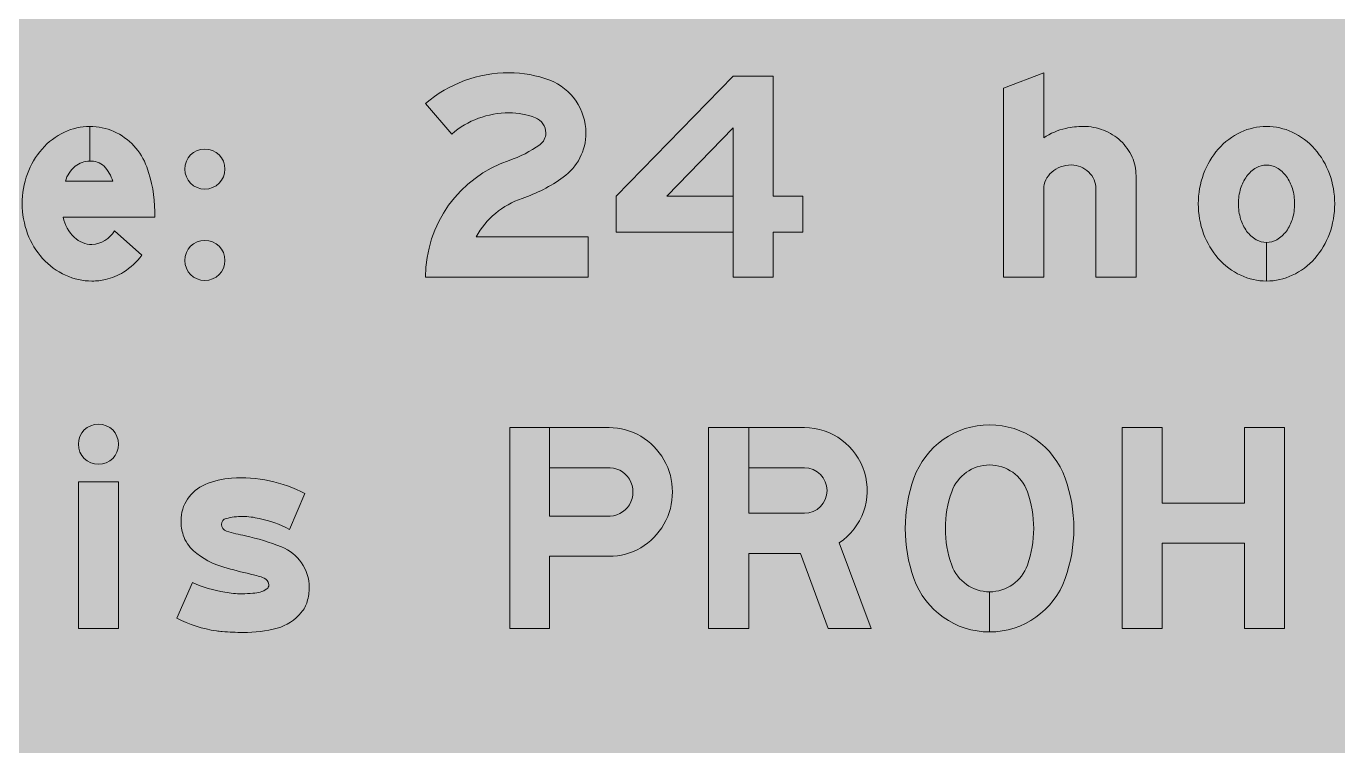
# Model space of a CAD drawing. Header units: millimetres. Extents: x 4906 to 5011, y 3241 to 3334.
# Drawn here: x 4972.64 to 4992.25, y 3279.1 to 3289.85 of the extents above; entities that cross this region are included whole.
import ezdxf

# ---------------------------------------------------------------- set-up
doc = ezdxf.new("R2010")
doc.units = ezdxf.units.MM
doc.layers.add('DIM', color=1, linetype='Continuous')
doc.layers.add('GSCOLORFILL', color=7, linetype='Continuous', lineweight=0)

# ---------------------------------------------------------------- blocks, each defined once
blk = doc.blocks.new('*U322')
at = {"layer": 'GSCOLORFILL', "true_color": 0xf5f5f5, "transparency": 33554687}
blk.add_hatch(color=7, dxfattribs=at).paths.add_polyline_path([(-950.00000000001, -874.9999999999995), (950.0000000000091, -874.9999999999995, 0.414213562373095), (1050.000000000009, -774.9999999999995), (1050.000000000009, 775, 0.414213562373095), (950.0000000000091, 875), (-950.00000000001, 875, 0.414213562373095), (-1050.00000000001, 775), (-1050.00000000001, -775, 0.414213562373095)])
blk = doc.blocks.new('*U88')
at = {"layer": 'GSCOLORFILL', "linetype": 'Continuous'}
h = blk.add_hatch(color=0, dxfattribs=at)
edge = h.paths.add_edge_path()
edge.add_arc((69.51094197863642, 58.93000642673971), 62.9300064267397, 245.3524198280531, 269.9999999999999, ccw=False)
edge.add_arc((72.63933568098416, 65.74804630435064), 70.43150727187609, 222.073813879283, 245.3524198280533, ccw=False)
edge.add_arc((77.51231266798086, 70.14707514339402), 76.99636518675396, 200.5021246928769, 222.0738138792829, ccw=False)
edge.add_arc((85.14194428798147, 73.00000000000018), 85.14194428798149, 180.0000037301732, 200.5021246928769, ccw=False)
edge.add_arc((87.76867725509986, 72.99998880735697), 87.76867725509987, 160.0694722126277, 179.9999963119301, ccw=False)
edge.add_arc((77.81888288118054, 76.60776129168887), 77.18499026133541, 138.8014776948188, 160.0694722126275, ccw=False)
edge.add_arc((71.47230434682477, 82.1634816811312), 68.75023548491123, 115.32243421330139, 138.8014776948188, ccw=False)
edge.add_arc((67.40488682021514, 90.7594570579587), 59.24052055675507, 90.00000000000011, 115.3224342133012, ccw=False)
edge.add_line((67.4048868202151, 149.9999776147138), (67.40488682021504, 115.5))
edge.add_arc((67.40488682021505, 92.3147617089057), 23.18523829109428, 90.00000000000004, 129.2085956193348)
edge.add_arc((73.06702104089976, 86.30983722453084), 31.42300914462551, 130.2868481129732, 163.077719365007)
edge.add_line((43.00461354202127, 95.45626598523268), (90.38549341939148, 95.45626598523268))
edge.add_arc((52.74761479171672, 83.17935105482259), 39.58955099265591, 18.06555415785629, 43.33061273274367)
edge.add_arc((70.63420727500568, 100.0528755045983), 14.99999999999996, 43.3306127327434, 74.23414554342109)
edge.add_arc((67.40488682021513, 88.6146850335641), 26.88531496643589, 74.23414554342149, 89.97868881919163)
edge.add_line((67.41488682021509, 115.4999981402486), (67.41488682021509, 149.9999767706969))
edge.add_arc((67.40488682021511, 90.75945705795863), 59.24052055675513, 66.24132462757171, 89.99032827881211, ccw=False)
edge.add_arc((65.90311263088859, 88.40713072376718), 61.99999999999999, 19.990107920803098, 65.8469214734098, ccw=False)
edge.add_arc((2.000000000000043, 65.16079346208295), 130, 0, 19.990107920803098, ccw=False)
edge.add_line((132, 65.16079346208295), (132, 59.45626598523268))
edge.add_line((132, 59.45626598523268), (40.72380685113512, 59.45626598523268))
edge.add_arc((79.1502063285293, 67.93769328603152), 39.35127425960962, 192.446693405701, 226.289291064396)
edge.add_arc((69.85773911993658, 58.38709549362954), 26.02674593399157, 226.5475580031422, 269.2365315043568)
edge.add_arc((67.56222244513611, 60.99956596297852), 28.70313368140413, 273.8929323668316, 328.2837947233499)
edge.add_line((91.97890056262634, 45.90997641125676), (119.3616618950978, 21.66751851973623))
edge.add_arc((60.72839463861946, 67.6041252104245), 74.48511168968331, 302.59103158947534, 321.9228496470552, ccw=False)
edge.add_arc((71.2238339754233, 51.18720312719249), 54.99999999999982, 282.4742802128862, 302.59103158947516, ccw=False)
edge.add_arc((69.51094197863644, 58.93000642673961), 62.9300064267396, 269.9999999999999, 282.47428021288624, ccw=False)
at = {"layer": 'GSCOLORFILL', "color": 0}
blk.add_lwpolyline([(69.51094197863631, -3.999999999999993, -0.1079619072312502), (43.2668823086612, 1.733546388479652, -0.1019228298705658), (20.35928353887792, 18.55277784863587, -0.09440319960942407), (5.392958702656699, 43.17970531249913, -0.08969677617579692), (1.70530256582424e-13, 72.99999445693578, -0.08718320545468168), (5.256761353426839, 102.9186191460794, -0.09306643867387995), (19.74243426452929, 127.4472030443272, -0.1028065678962481), (42.06701566231183, 144.3078609652724, -0.1109417910759313), (67.4048868202151, 149.9999776147138), (67.40488682021504, 115.5, 0.1727686174700961), (52.74844151225409, 110.2798357568904, 0.1440615427713923), (43.00461354202127, 95.45626598523268), (90.38549341939148, 95.45626598523268, 0.1106883683500328), (81.54530066298446, 110.3459819880077, 0.1356653380362669), (74.70980871751306, 114.4885768343512, 0.06880680822069957), (67.41488682021509, 115.4999981402486), (67.41488682021509, 149.9999767706969, -0.1039970857664943), (91.27202029761679, 144.9793723604305, -0.2028017523414576), (124.1677153237576, 109.6023205800086, -0.0874451709761443), (132, 65.16079346208295), (132, 59.45626598523268), (40.72380685113512, 59.45626598523268, 0.1487489359934952), (51.95778614312979, 39.49309678132271, 0.1884502669332367), (69.51094197863688, 32.36266013653999, 0.241883257341195), (91.97890056262634, 45.90997641125676), (119.3616618950978, 21.66751851973623, -0.08455159468045045), (100.8489740678881, 4.847683551545018, -0.08800200969828328), (83.10390755337193, -2.514415580091438, -0.05448312901681575)], format="xyb", close=True, dxfattribs=at)
blk = doc.blocks.new('*U89')
at = {"layer": 'GSCOLORFILL', "linetype": 'Continuous'}
h = blk.add_hatch(color=0, dxfattribs=at)
edge = h.paths.add_edge_path()
edge.add_arc((20, 107.5), 20, 0, 360)
edge = h.paths.add_edge_path()
edge.add_arc((20, 16.5), 20, 0, 360)
at = {"layer": 'GSCOLORFILL', "color": 0}
for centre in [(20, 107.5), (20, 16.5)]:
    blk.add_circle(centre, 20, dxfattribs=at)
blk = doc.blocks.new('*U91')
at = {"layer": 'GSCOLORFILL'}
h = blk.add_hatch(color=0, dxfattribs=at)
edge = h.paths.add_edge_path()
edge.add_arc((103.5294712733468, 143.4780048299872), 56.22652976775217, 2.896219993721342e-14, 68.96724031876576)
edge.add_arc((83.08359496478725, 90.30556645592819), 113.1944335440718, 68.96724031876572, 90)
edge.add_arc((83.08359496478727, 75.56226959278729), 127.9377304072127, 90, 130.4968701827085)
edge.add_line((5.684341886080801e-14, 172.8514216575259), (25.9762603886565, 142.433764018899))
edge.add_arc((83.08359496478727, 75.56226959278726), 87.93773040721274, 90, 130.4968701827085, ccw=False)
edge.add_arc((83.08359496478731, 90.30556645592794), 73.19443354407206, 68.96724031876579, 90.00000000000011, ccw=False)
edge.add_arc((103.5294712733468, 143.4780048299872), 16.22652976775214, -1.1368683772161603e-13, 68.96724031876568, ccw=False)
edge.add_arc((105.3975266287135, 143.4780048299872), 14.35847441238548, 305.72080593749575, 359.9999999999999, ccw=False)
edge.add_arc((46.14344186975412, 225.8756325740736), 115.8494376479119, 288.70553496582926, 305.7208059374958, ccw=False)
edge.add_arc((122.6224465336928, 1.4210854715202e-14), 122.6224465336927, 108.7055349658292, 180)
edge.add_line((5.684341886080801e-14, 7.105427357601002e-15), (162.0000000000001, 7.105427357601002e-15))
edge.add_line((162.0000000000001, 7.105427357601002e-15), (162.0000000000001, 40.00000000000001))
edge.add_line((162.0000000000001, 40.00000000000001), (50.32812676226877, 40.00000000000006))
edge.add_arc((122.6224465336928, 7.105427357601002e-14), 82.62244653369267, 108.7055349658292, 151.0445159041599, ccw=False)
edge.add_arc((46.1434418697541, 225.8756325740734), 155.8494376479117, 288.7055349658293, 305.7208059374958)
edge.add_arc((105.3975266287134, 143.4780048299873), 54.35847441238553, 305.7208059374957, 359.9999999999999)
at = {"layer": 'GSCOLORFILL', "color": 0}
blk.add_lwpolyline([(159.756001041099, 143.4780048299872, 0.3103515376252365), (123.7092672055408, 195.9584629630763, 0.09203124152253281), (83.08359496478727, 203.5, 0.1785632501401193), (5.684341886080801e-14, 172.8514216575259), (25.9762603886565, 142.433764018899, -0.1785632501401193), (83.08359496478727, 163.5, -0.09203124152253264), (109.3532000496639, 158.6234480867441, -0.3103515376252369), (119.756001041099, 143.4780048299872, -0.2413675657447359), (113.7805218503316, 131.8207676545045, -0.07437983722633935), (83.29687701199543, 116.1454431981836, 0.3215196059554027), (5.684341886080801e-14, 7.105427357601002e-15), (162.0000000000001, 7.105427357601002e-15), (162.0000000000001, 40.00000000000001), (50.32812676226877, 40.00000000000006, -0.1868693562678149), (96.12505672406536, 78.25827115704493, 0.07437983722633935), (137.1339645096353, 99.34590482248302, 0.2413675657447361)], format="xyb", close=True, dxfattribs=at)
blk = doc.blocks.new('*U92')
at = {"layer": 'GSCOLORFILL'}
blk.add_hatch(color=0, dxfattribs=at).paths.add_polyline_path([(116.4836018660959, 148.4524923469547), (116.483601866096, 0), (156.483601866096, 0), (156.483601866096, 44.62467317970635), (186, 44.62467317970638), (186, 80.62467317970638), (156.483601866096, 80.62467317970638), (156.483601866096, 200), (116.4836018660959, 200), (-5.684341886080801e-14, 80.62467317970638), (-5.684341886080801e-14, 44.62467317970641), (116.478601866096, 44.62467317970638), (116.4786018660959, 80.62467317970638), (50.29883074318928, 80.62467317970638)])
at = {"layer": 'GSCOLORFILL', "color": 0}
blk.add_lwpolyline([(116.4836018660959, 148.4524923469547), (116.483601866096, 0), (156.483601866096, 0), (156.483601866096, 44.62467317970635), (186, 44.62467317970638), (186, 80.62467317970638), (156.483601866096, 80.62467317970638), (156.483601866096, 200), (116.4836018660959, 200), (-5.684341886080801e-14, 80.62467317970638), (-5.684341886080801e-14, 44.62467317970641), (116.478601866096, 44.62467317970638), (116.4786018660959, 80.62467317970638), (50.29883074318928, 80.62467317970638)], close=True, dxfattribs=at)
blk = doc.blocks.new('*U94')
at = {"layer": 'GSCOLORFILL', "linetype": 'Continuous'}
h = blk.add_hatch(color=0, dxfattribs=at)
edge = h.paths.add_edge_path()
edge.add_arc((82.82425516028829, 99.44019281717665), 49.48153131130479, 23.9317182237323, 46.97501240943514)
edge.add_arc((80.730439071099, 97.19681228199994), 52.55021540077338, 46.97501240943514, 68.86358468613743)
edge.add_arc((79.37453284269009, 93.68953779756492), 56.31046220243508, 68.86358468613724, 90)
edge.add_arc((79.37453284269013, 69.99478146240578), 80.00521853759422, 90.00000000000004, 102.6042796135857)
edge.add_arc((78.69265252470949, 78.02851387633709), 72.02451076747657, 103.4695365311018, 122.494257007561)
edge.add_line((40, 138.7772487758923), (40, 203.5))
edge.add_line((40, 203.5), (0, 188.061048935149))
edge.add_line((0, 188.061048935149), (0, 0))
edge.add_line((0, 0), (40, 0))
edge.add_line((40, 0), (40, 87.71753286589909))
edge.add_arc((60.83417894850335, 87.71753286589906), 20.83417894850335, 154.5282720028093, 179.9999999999999, ccw=False)
edge.add_arc((64.03048830144324, 86.19490705822675), 24.37462847220523, 131.0076349936261, 154.5282720028095, ccw=False)
edge.add_arc((66.09710507856305, 83.81817613339857), 27.52419269484106, 109.80736038530819, 131.0076349936261, ccw=False)
edge.add_arc((67.43949500252651, 80.09104704004268), 31.48569518587884, 89.99999999999989, 109.8073603853081, ccw=False)
edge.add_arc((67.43949500252654, 86.30962031839455), 25.26712190752697, 68.08082655396481, 90, ccw=False)
edge.add_arc((67.71532962649242, 86.9951175565081), 24.52820973193388, 45.82979570204179, 68.0808265539651, ccw=False)
edge.add_arc((68.14207601105291, 87.43440733147506), 23.91576546252974, 23.092845889367595, 45.82979570204168, ccw=False)
edge.add_arc((68.80608426861333, 87.7175328658991), 23.19391573138667, 0, 23.092845889368277, ccw=False)
edge.add_line((92, 87.7175328658991), (92, 0))
edge.add_line((92, 0), (132, 0))
edge.add_line((132, 0), (132, 100.8830320548367))
edge.add_arc((86.07534682756113, 100.8830320548367), 45.92465317243887, 0, 23.93171822373219)
at = {"layer": 'GSCOLORFILL', "color": 0}
blk.add_lwpolyline([(128.0518361595565, 119.5122594239381, 0.1008855307406956), (116.5863575327339, 135.6139731601839, 0.09579836817007248), (99.67950495013713, 146.2116879931507, 0.09248737428302214), (79.37453284269009, 150, 0.05505205982243612), (61.91610325133968, 148.0719114650645, 0.08320220139569849), (40, 138.7772487758923), (40, 203.5), (0, 188.061048935149), (0, 0), (40, 0), (40, 87.71753286589909, -0.1116012735434615), (42.02513207801013, 96.67759805996153, -0.1029899754816981), (48.03684201390564, 104.5885415981205, -0.0927684037210451), (56.77029056251172, 109.7139617844638, -0.0866417429362302), (67.43949500252654, 111.5767422259215, -0.09593311806680133), (76.87166745856348, 109.7502169884754, -0.09739464939670305), (84.80639463560613, 104.5885415981205, -0.09953542793436852), (90.14148262972458, 96.81470296034922, -0.1011039461656413), (92, 87.7175328658991), (92, 0), (132, 0), (132, 100.8830320548367, 0.1048030179721755)], format="xyb", close=True, dxfattribs=at)
blk = doc.blocks.new('*U95')
at = {"layer": 'GSCOLORFILL', "linetype": 'Continuous'}
h = blk.add_hatch(color=0, dxfattribs=at)
edge = h.paths.add_edge_path()
edge.add_arc((67.99999999999999, 89.72883664457302), 60.27116335542698, 64.87173449942168, 90, ccw=False)
edge.add_arc((64.2009016893978, 81.62903460165589), 69.21766776262787, 41.448266645179615, 64.87173449942162, ccw=False)
edge.add_arc((58.27593586708555, 76.39659725208122), 77.12232592176368, 20.09246863402842, 41.44826664517967, ccw=False)
edge.add_arc((48.99051588626324, 72.99999999999991), 87.00948411373676, 1.1368683772161603e-13, 20.09246863402808, ccw=False)
edge.add_arc((48.99051588626409, 73.00000000000011), 87.00948411373591, 339.90753136597175, 359.9999999999999, ccw=False)
edge.add_arc((58.27593586708593, 69.60340274791824), 77.12232592176306, 318.5517333548204, 339.90753136597186, ccw=False)
edge.add_arc((64.20090168939792, 64.370965398344), 69.21766776262774, 295.1282655005783, 318.55173335482044, ccw=False)
edge.add_arc((68.00000000000003, 56.27116335542705), 60.27116335542705, 270.00950633380637, 295.1282655005783, ccw=False)
edge.add_line((68.00999999999993, -3.999999170415876), (68.00999999999993, 34.50000242127832))
edge.add_arc((68, 55.15025015935103), 20.65025015935102, 270.0277458051646, 299.6634012086504)
edge.add_arc((63.11394116214115, 63.72915162328681), 30.52299655004384, 299.6634012086504, 323.9726266148963)
edge.add_arc((55.40525305477216, 69.33547024682802), 40.05476872762745, 323.9726266148962, 343.2352704047485)
edge.add_arc((43.24068658875845, 72.9999999999999), 52.75931341124155, 343.235270404749, 360.0000000000001)
edge.add_arc((43.2406865887586, 73.00000000000003), 52.7593134112414, 359.9999999999999, 376.764729595251)
edge.add_arc((55.40525305477208, 76.66452975317203), 40.05476872762748, 16.7647295952512, 36.02737338510367)
edge.add_arc((63.11394116214135, 82.27084837671342), 30.52299655004354, 36.02737338510353, 60.33659879134957)
edge.add_arc((67.99999999999999, 90.84974984064904), 20.65025015935096, 60.33659879134934, 89.99999999999997)
edge.add_arc((68.00000000000001, 90.84974984064873), 20.65025015935127, 90.00000000000004, 119.6634012086502)
edge.add_arc((72.886058837859, 82.27084837671316), 30.52299655004397, 119.6634012086507, 143.9726266148965)
edge.add_arc((80.59474694522761, 76.66452975317218), 40.05476872762715, 143.9726266148963, 163.2352704047487)
edge.add_arc((92.75931341124138, 73), 52.75931341124138, 163.2352704047489, 180)
edge.add_arc((92.75931341124134, 72.99999999999999), 52.75931341124134, 180, 196.7647295952511)
edge.add_arc((80.59474694522788, 69.3354702468279), 40.05476872762743, 196.7647295952512, 216.0273733851036)
edge.add_arc((72.88605883785885, 63.72915162328677), 30.52299655004382, 216.0273733851036, 240.3365987913494)
edge.add_arc((68, 55.15025015935109), 20.65025015935109, 240.3365987913496, 270)
edge.add_line((68, 34.5), (67.99999999999994, -3.999999999999986))
edge.add_arc((67.99999999999994, 56.27116335542706), 60.27116335542704, 244.87173449942162, 270, ccw=False)
edge.add_arc((71.79909831060229, 64.37096539834434), 69.21766776262814, 221.4482666451796, 244.87173449942162, ccw=False)
edge.add_arc((77.724064132914, 69.60340274791828), 77.12232592176305, 200.0924686340281, 221.4482666451796, ccw=False)
edge.add_arc((87.00948411373618, 73.00000000000006), 87.00948411373618, 180, 200.0924686340281, ccw=False)
edge.add_arc((87.0094841137362, 73), 87.0094841137362, 159.9075313659718, 180, ccw=False)
edge.add_arc((77.72406413291392, 76.39659725208179), 77.12232592176298, 138.5517333548204, 159.9075313659718, ccw=False)
edge.add_arc((71.79909831060222, 81.62903460165569), 69.21766776262808, 115.12826550057841, 138.5517333548203, ccw=False)
edge.add_arc((68, 89.7288366445728), 60.27116335542721, 90, 115.12826550057821, ccw=False)
at = {"layer": 'GSCOLORFILL', "color": 0}
blk.add_lwpolyline([(68, 150, -0.1100842229774427), (93.59391517175465, 144.2959021548017, -0.1025615166109279), (116.0832611206852, 127.4472221513641, -0.09345288578283342), (130.7045520758158, 102.8909119190282, -0.08789523670016074), (136, 72.99999999999997, -0.08789523670016139), (130.7045520758157, 43.10908808097187, -0.09345288578283431), (116.0832611206852, 18.5527778486358, -0.1025615166109281), (93.59391517175465, 1.704097845198248, -0.1100422412956773), (68.00999999999993, -3.999999170415876), (68.00999999999993, 34.50000242127832, 0.1300355272368671), (78.21988546066683, 37.20626027932079, 0.1064685849763634), (87.79898987322332, 45.77638892431793, 0.08424761497446397), (93.7575835476913, 57.78197538225881, 0.07328068524213363), (96, 72.99999999999997, 0.07328068524213363), (93.7575835476913, 88.2180246177411, 0.08424761497446447), (87.79898987322332, 100.2236110756821, 0.1064685849763639), (78.21988546066689, 108.7937397206792, 0.1301586401875905), (68, 111.5, 0.1301586401875884), (57.78011453933311, 108.7937397206792, 0.1064685849763627), (48.20101012677668, 100.2236110756821, 0.08424761497446463), (42.24241645230873, 88.21802461774116, 0.07328068524213407), (40, 72.99999999999996, 0.07328068524213374), (42.24241645230873, 57.78197538225884, 0.08424761497446419), (48.20101012677668, 45.77638892431791, 0.106468584976363), (57.78011453933311, 37.2062602793208, 0.1301586401875896), (68, 34.5), (67.99999999999994, -3.999999999999986, -0.1100842229774427), (42.40608482824527, 1.704097845198291, -0.1025615166109274), (19.91673887931478, 18.55277784863585, -0.09345288578283431), (5.295447924184202, 43.10908808097192, -0.08789523670016117), (0, 73.00000000000004, -0.08789523670016128), (5.295447924184231, 102.8909119190282, -0.09345288578283407), (19.91673887931478, 127.4472221513642, -0.1025615166109277), (42.40608482824535, 144.2959021548018, -0.1100842229774423)], format="xyb", close=True, dxfattribs=at)
blk = doc.blocks.new('*U68')
at = {"color": 28, "true_color": 0x0a0a0a}
for name, p, xscale, yscale, zscale in [('*U91', (1215.6, 3.233067549749012e-15), 0.3, 0.3, 0.3), ('*U92', (1272.6, 3.233067549749012e-15), 0.3, 0.3, 0.3), ('*U94', (1388.4, 4.261770861032789e-15), 0.3, 0.3, 0.3), ('*U88', (1095, 2.939152317953648e-15), 0.2999999999999995, 0.2999999999999995, 0.2999999999999995), ('*U95', (1446.6, 4.261770861032789e-15), 0.3, 0.3, 0.3), ('*U89', (1143.6, 2.939152317953648e-15), 0.3, 0.3, 0.3)]:
    blk.add_blockref(name, p, dxfattribs=dict(at, xscale=xscale, yscale=yscale, zscale=zscale))
blk = doc.blocks.new('*U64')
blk.add_blockref('*U68', (149.6, 0))
blk = doc.blocks.new('*U227')
at = {"layer": 'GSCOLORFILL', "linetype": 'Continuous'}
h = blk.add_hatch(color=0, dxfattribs=at)
edge = h.paths.add_edge_path()
edge.add_arc((20, 183.5), 20, 0, 360)
h.paths.add_polyline_path([(0, 0), (40, 0), (40, 146), (0, 146)])
at = {"layer": 'GSCOLORFILL', "color": 0}
blk.add_lwpolyline([(0, 0), (40, 0), (40, 146), (0, 146)], close=True, dxfattribs=at)
blk.add_circle((20, 183.5), 20, dxfattribs=at)
blk = doc.blocks.new('*U228')
at = {"layer": 'GSCOLORFILL', "linetype": 'Continuous'}
h = blk.add_hatch(color=0, dxfattribs=at)
edge = h.paths.add_edge_path()
edge.add_arc((57.04809869947276, 119.8328805938402), 123.5321927724528, 242.4961932683436, 261.8694965575901)
edge.add_arc((53.71998100542415, 96.53722157130275), 100.0000000000024, 261.8694965575902, 265.1519738482694)
edge.add_arc((66.21862231920029, 241.6474585865565), 245.6474585865565, 265.107608171087, 270.0000000000001)
edge.add_arc((66.21862231920042, 131.9747102902726), 135.9747102902726, 270, 284.4435322635993)
edge.add_arc((87.2590612707279, 46.34088427169955), 47.80953013638941, 285.6226736631587, 320.3523653819187)
edge.add_arc((101.1805741564732, 35.22608435564997), 29.99999999999998, 319.7323865260209, 343.6226527274166)
edge.add_arc((81.80400426282898, 40.92059556639213), 50.19601244732598, 343.6226527274163, 359.9999999999994)
edge.add_arc((89.00001671015495, 40.92059556639154), 43.00000000000001, 1.893539531289907e-14, 69.18818315342611)
edge.add_arc((16.05241641888303, -138.5133822483264), 236.6861660067048, 68.11449460139696, 77.23401985654974)
edge.add_arc((94.51345069635283, 239.4277879376127), 149.4137513972377, 252.5527129735471, 259.9161950224817, ccw=False)
edge.add_arc((51.47063191465703, 103.6643462865297), 6.999999999999889, 179.9999999999987, 255.4747783885001, ccw=False)
edge.add_arc((50.47063191465716, 103.6643462865299), 6.000000000000028, 102.54264727027169, 179.9999999999999, ccw=False)
edge.add_arc((65.64780095031338, 42.10628842555992), 69.40000000000022, 89.99999999999989, 103.73705193554952, ccw=False)
edge.add_arc((65.64780095031372, 45.79820099565288), 65.70808742990727, 75.32981732184709, 90.00000000000023, ccw=False)
edge.add_arc((61.02696965695392, 2.524341248836961), 108.9348976843505, 61.960118961990474, 78.7448742602677, ccw=False)
edge.add_line((112.2357431799014, 98.6725260875295), (127.765396080293, 134.3226644606046))
edge.add_arc((64.10131200426957, 12.89460858794806), 137.105391412052, 62.33221629363134, 93.9600594258144)
edge.add_arc((60.58404460477583, 66.43598350916228), 83.44915727455098, 94.08965739914548, 112.8040930515216)
edge.add_arc((43.43278835085897, 107.2290521135412), 39.19715124941032, 112.8040930515213, 179.9999999999999)
edge.add_arc((51.05550185413682, 107.229052113541), 46.81986475268818, 179.9999999999997, 197.7033940085153)
edge.add_arc((39.79538488486676, 103.6347554354414), 34.99999999999996, 197.7033940085154, 228.9800530521989)
edge.add_arc((67.94885695159381, 135.9988574342928), 77.89583998016634, 228.9800530521987, 254.4046679698572)
edge.add_arc((180.6814777892678, 523.286242251045), 481.25292436943, 253.8732627195755, 257.1126817232802)
edge.add_arc((23.27666724641634, -155.9827217344985), 216.0210395275996, 73.25621887920119, 76.59824136527482, ccw=False)
edge.add_arc((82.13062099668643, 41.27101212237104), 10.18575544192083, 28.380935658022793, 70.61944541562929, ccw=False)
edge.add_arc((84.50556633552358, 43.06024042338811), 7.259455561422927, -6.821210263296962e-13, 24.864253273064094, ccw=False)
edge.add_arc((87.14026439805514, 43.06024042338805), 4.62475749889137, 305.9611071235292, 359.99999999999966, ccw=False)
edge.add_arc((75.22760905289778, 62.12064011164888), 27.09249869824658, 271.5940234921716, 302.6799450747393, ccw=False)
edge.add_arc((64.94135319761187, 148.6960069178715), 114.1922925204953, 270, 275.54791453290073, ccw=False)
edge.add_arc((64.9413531976119, 125.4779451809503), 90.97423078357409, 259.298160210608, 270, ccw=False)
edge.add_arc((65.77137398291288, 153.4567410203305), 118.7013581719851, 244.9593251638854, 261.41282890968307, ccw=False)
edge.add_line((15.52965290039157, 45.91241576539187), (5.684341886080801e-14, 10.2622773923169))
at = {"layer": 'GSCOLORFILL', "color": 0}
blk.add_lwpolyline([(5.684341886080801e-14, 10.2622773923169, 0.0847339050038457), (39.57715238664395, -2.457628793048443, 0.01432348851223868), (45.26867214772892, -3.105015349554833, 0.02135032962812063), (66.21862231920045, -4, 0.06310536671966191), (100.1342132484514, 0.2976259876374812, 0.1527075565803294), (124.071588358597, 15.83532705228083, 0.1046201662672657), (129.9633399784606, 26.76721967789148, 0.07158154296650225), (132.000016710155, 40.92059556639155, 0.3114087542038766), (104.2779062178993, 81.11494955036741, 0.03981245015694775), (68.35282961608164, 92.32207421006899, -0.03214031166382581), (49.71498880493823, 96.88808498170275, -0.3417662096246649), (44.47063191465713, 103.6643462865299, -0.3514561393354569), (49.16763444178665, 109.5211540847843, -0.06001108108311035), (65.64780095031347, 111.5062884255601, -0.06409831628663638), (82.28867201293883, 109.3641837535197, -0.07336853364636661), (112.2357431799014, 98.6725260875295), (127.765396080293, 134.3226644606046, 0.138885296741723), (54.63266828484393, 149.6726519295844, 0.0818391088294697), (28.24069999400078, 143.362376309172, 0.3018983132132873), (4.235637101448646, 107.2290521135412, 0.07739963479117314), (6.452863445709056, 92.99162318599028, 0.1373237408913014), (16.82412420338716, 77.22791573994759, 0.1113931483884311), (47.00723421257834, 60.97079386290355, 0.01413557325089771), (73.34554027579202, 54.15579799035581, -0.01458335771775569), (85.5106722244692, 50.87959514070334, -0.186415696591001), (91.09211770660357, 46.11262245786521, -0.1089184394422165), (91.76502189694651, 43.06024042338802, -0.240258249844662), (89.8560882572728, 39.31688862463122, -0.1364758940213938), (75.9812510998998, 35.03862561162538, -0.02421207337799446), (64.94135319761187, 34.5037143973762, -0.0467295542745229), (48.04760526388586, 36.08604427592016, -0.07191554887824611), (15.52965290039157, 45.91241576539187)], format="xyb", close=True, dxfattribs=at)
blk = doc.blocks.new('*U230')
at = {"layer": 'GSCOLORFILL', "linetype": 'Continuous'}
h = blk.add_hatch(color=0, dxfattribs=at)
edge = h.paths.add_edge_path()
edge.add_line((5.684341886080801e-14, 200), (0, 0))
edge.add_line((0, 0), (40, 0))
edge.add_line((40, 0), (40, 71.8380021298226))
edge.add_line((40, 71.8380021298226), (100.2011205327979, 71.83800212982261))
edge.add_arc((100.2398989249751, 135.9190010649113), 64.08101066839174, 269.9653276638353, 450.0346723361646)
edge.add_line((100.2011205327979, 200), (40.01000000000001, 200))
edge.add_line((40.00999999999999, 200), (40.00999999999998, 160.0000000000001))
edge.add_line((40.00999999999999, 160.0000000000001), (98.11143945068886, 160))
edge.add_arc((100.1628325379437, 135.9190010649113), 24.16821721414677, -94.86911209012192, 94.86911209012192, ccw=False)
edge.add_line((98.11143945068886, 111.8380021298226), (40.00000000000001, 111.8380021298226))
edge.add_line((40, 111.8380021298226), (40, 200))
edge.add_line((40, 200), (5.684341886080801e-14, 200))
at = {"layer": 'GSCOLORFILL', "color": 0}
blk.add_lwpolyline([(5.684341886080801e-14, 200), (0, 0), (40, 0), (40, 71.8380021298226), (100.2011205327979, 71.83800212982261, 1.000605329600427), (100.2011205327979, 200), (40.00999999999999, 200), (40.00999999999999, 160.0000000000001), (98.11143945068886, 160, -1.088809080224523), (98.11143945068886, 111.8380021298226), (40, 111.8380021298226), (40, 200)], format="xyb", close=True, dxfattribs=at)
blk = doc.blocks.new('*U231')
at = {"layer": 'GSCOLORFILL'}
h = blk.add_hatch(color=0, dxfattribs=at)
edge = h.paths.add_edge_path()
edge.add_line((40.00000000000011, 114.7508916784858), (95.43793284457763, 114.7508916784858))
edge.add_arc((95.43793284457763, 137.3754458392428), 22.62455416075704, 270, 450)
edge.add_line((95.43793284457763, 159.9999999999999), (40.00999999999999, 159.9999999999999))
edge.add_line((40.00999999999999, 159.9999999999999), (40.00999999999999, 200))
edge.add_line((40.00999999999999, 200), (95.43793284457763, 200))
edge.add_arc((95.43793284457763, 137.3754458392429), 62.6245541607571, -56.2163828611578, 90, ccw=False)
edge.add_line((130.2608162632669, 85.32545473221217), (162, 0))
edge.add_line((162, 0), (119.3222763412489, 0))
edge.add_line((119.3222763412489, 0), (91.51659639598392, 74.7508916784858))
edge.add_line((91.51659639598392, 74.7508916784858), (40, 74.75089167848583))
edge.add_line((40, 74.75089167848583), (40, 0))
edge.add_line((40, 0), (0, 0))
edge.add_line((0, 0), (0, 200))
edge.add_line((0, 200), (40, 200))
edge.add_line((40, 200), (40.00000000000011, 114.7508916784858))
at = {"layer": 'GSCOLORFILL', "color": 0}
blk.add_lwpolyline([(40.00000000000011, 114.7508916784858), (95.43793284457763, 114.7508916784858, 0.9999999999999999), (95.43793284457763, 159.9999999999999), (40.00999999999999, 159.9999999999999), (40.00999999999999, 200), (95.43793284457763, 200, -0.7414232065419923), (130.2608162632669, 85.32545473221217), (162, 0), (119.3222763412489, 0), (91.51659639598392, 74.7508916784858), (40, 74.75089167848583), (40, 0), (0, 0), (0, 200), (40, 200)], format="xyb", close=True, dxfattribs=at)
blk = doc.blocks.new('*U232')
at = {"layer": 'GSCOLORFILL', "linetype": 'Continuous'}
blk.add_hatch(color=0, dxfattribs=at).paths.add_polyline_path([(121.6808338127183, 136.222174308893, -0.1727861771058315), (121.6808338127183, 63.07782569110701, -0.3171198761888757), (84.00999999999999, 36.50000125000003), (84.00999999999999, -3.499999374999987, 0.3171542691870943), (159.3616676254366, 49.65565138221405, 0.1727861771058315), (159.3616676254366, 149.644348617786, 0.7053406998158382), (8.638332374563419, 149.644348617786, 0.1727861771058317), (8.63833237456349, 49.65565138221393, 0.3171886628665248), (84, -3.5), (84, 36.5, -0.317188662866525), (46.31916618728172, 63.07782569110698, -0.1727861771058317), (46.31916618728172, 136.222174308893, -0.7053406998158379)])
at = {"layer": 'GSCOLORFILL', "color": 0}
blk.add_lwpolyline([(84, -3.499999999999986, -0.3171886628665251), (8.638332374563447, 49.655651382214, -0.1727861771058316), (8.638332374563447, 149.6443486177861, -0.7053406998158377), (159.3616676254366, 149.644348617786, -0.1727861771058317), (159.3616676254366, 49.65565138221395, -0.3171542691870941), (84.00999999999999, -3.499999374999987), (84.00999999999999, 36.50000125000003, 0.3171198761888754), (121.6808338127183, 63.07782569110697, 0.1727861771058317), (121.6808338127183, 136.222174308893, 0.7053406998158375), (46.31916618728172, 136.222174308893, 0.1727861771058317), (46.31916618728172, 63.07782569110699, 0.3171886628665251), (84, 36.50000000000001)], format="xyb", close=True, dxfattribs=at)
blk = doc.blocks.new('*U233')
at = {"layer": 'GSCOLORFILL', "linetype": 'Continuous'}
blk.add_hatch(color=0, dxfattribs=at).paths.add_polyline_path([(162.0000000000001, 0), (122.0000000000001, 0), (122.0000000000001, 84.83302519242805), (40, 84.83302519242805), (40, 0), (0, 0), (0, 200), (40, 200), (40, 124.8330251924281), (122.0000000000001, 124.8330251924281), (122.0000000000001, 200), (162.0000000000001, 200)])
at = {"layer": 'GSCOLORFILL', "color": 0}
blk.add_lwpolyline([(162.0000000000001, 0), (122.0000000000001, 0), (122.0000000000001, 84.83302519242805), (40, 84.83302519242805), (40, 0), (0, 0), (0, 200), (40, 200), (40, 124.8330251924281), (122.0000000000001, 124.8330251924281), (122.0000000000001, 200), (162.0000000000001, 200)], close=True, dxfattribs=at)
blk = doc.blocks.new('*U204')
at = {"layer": 'DIM', "color": 28, "true_color": 0x0a0a0a}
for name, p, xscale, yscale, zscale in [('*U227', (1112.400000000006, 0), 0.3, 0.3, 0.3), ('*U230', (1241.400000000006, 0), 0.2957627250254812, 0.3, 0.2957627250254812), ('*U231', (1300.800000000006, 0), 0.3, 0.3, 0.3), ('*U232', (1359.600000000006, 0), 0.2999999999999984, 0.2999999999999984, 0.2999999999999984), ('*U233', (1424.400000000006, 0), 0.3, 0.3, 0.3), ('*U228', (1141.800000000006, 0), 0.2999999620223792, 0.3, 0.2999999620223792)]:
    blk.add_blockref(name, p, dxfattribs=dict(at, xscale=xscale, yscale=yscale, zscale=zscale))
blk = doc.blocks.new('*U200')
at = {"layer": 'DIM'}
blk.add_blockref('*U204', (149, 0), dxfattribs=at)

msp = doc.modelspace()

# ---------------------------------------------------------------- block references
at = {"xscale": 0.05, "yscale": 0.05, "zscale": 0.05}
msp.add_blockref('*U64', (4910.350958860783, 3286.100439407064), dxfattribs=at)
at = {"layer": 'DIM', "xscale": 0.05, "yscale": 0.05, "zscale": 0.05}
for name, p in [('*U322', (4958.350958860783, 3290.600439407064)), ('*U200', (4910.350958860782, 3280.850439407064))]:
    msp.add_blockref(name, p, dxfattribs=at)

doc.saveas('drawing.dxf')
